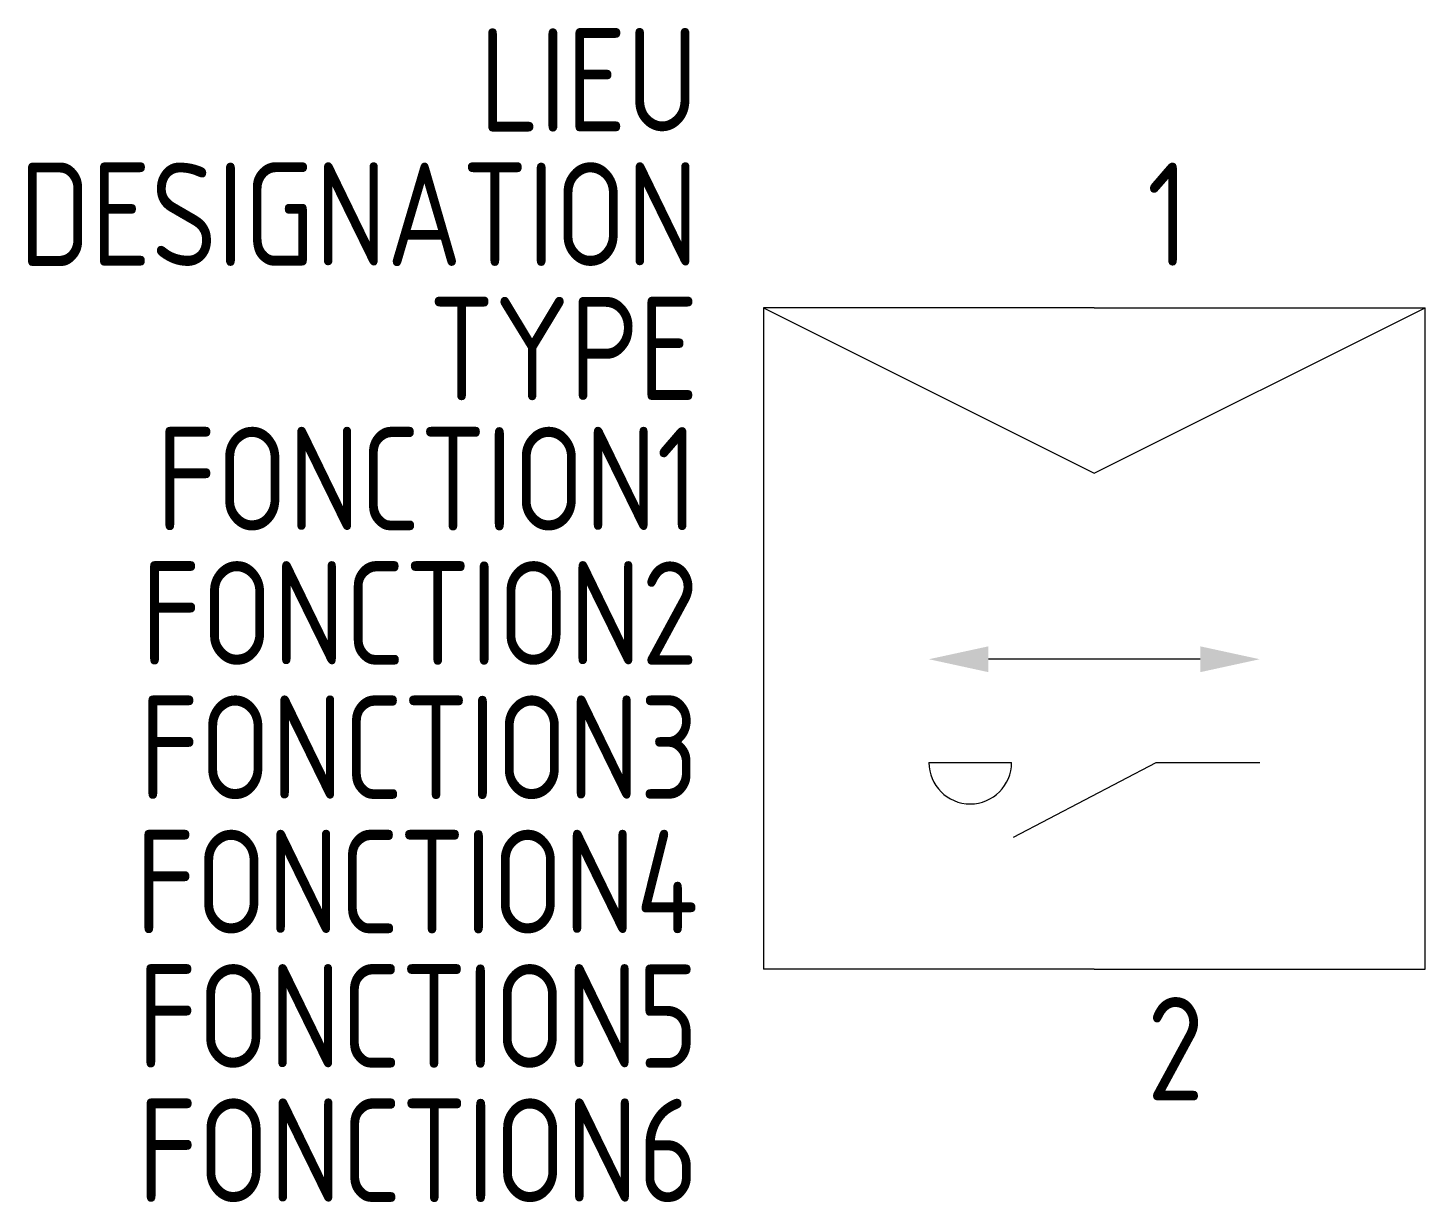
# Model space of a CAD drawing. Extents: x -1610.4 to -1576.6, y -901.2 to -872.8.
import ezdxf
from ezdxf.enums import TextEntityAlignment as Align

# ---------------------------------------------------------------- set-up
doc = ezdxf.new("R2010")
doc.units = 0
doc.header["$LTSCALE"] = 0.3
for name, color, linetype in [('SYMB_FIL', 3, 'CONTINUOUS'), ('SYMB_TXT_CONTACT', 2, 'CONTINUOUS'), ('SYMB_TXT_NOM', 3, 'CONTINUOUS')]:
    doc.layers.add(name, color=color, linetype=linetype)
doc.styles.add('NET2_5', font='isocp.shx', dxfattribs={"width": 0.9, "height": 2.5})

msp = doc.modelspace()

# ---------------------------------------------------------------- linework, layer by layer
at = {"layer": 'SYMB_FIL'}
for p, q in [((-1592.634, -879.593), (-1584.634, -883.593)), ((-1584.634, -879.593), (-1576.634, -879.593)), ((-1584.634, -883.593), (-1576.634, -879.593)), ((-1582.071, -888.093), (-1587.196, -888.093)), ((-1588.634, -890.593), (-1586.634, -890.593)), ((-1586.59, -892.401), (-1583.134, -890.593)), ((-1583.134, -890.593), (-1580.634, -890.593)), ((-1584.634, -895.593), (-1592.634, -895.593))]:
    msp.add_line(p, q, dxfattribs=at)
for points in [[(-1584.634, -879.593), (-1592.634, -879.593), (-1592.634, -895.593)], [(-1584.634, -895.593), (-1576.634, -895.593), (-1576.634, -879.593)]]:
    msp.add_lwpolyline(points, dxfattribs=at)
msp.add_arc((-1587.634, -890.593), 1, 180, 0, dxfattribs=at)
for points in [[(-1587.196, -888.406), (-1587.196, -887.781), (-1588.634, -888.093)], [(-1582.071, -888.406), (-1582.071, -887.781), (-1580.634, -888.093)]]:
    msp.add_solid(points, dxfattribs=at)

# ---------------------------------------------------------------- texts
at = {"layer": 'SYMB_TXT_CONTACT', "style": 'NET2_5', "width": 0.9, "flags": 8}
for tag, p in [('1', (-1583.359, -878.577)), ('2', (-1583.359, -898.767))]:
    msp.add_attdef(tag, p, '', height=2.5, dxfattribs=at)
at = {"layer": 'SYMB_TXT_NOM', "style": 'NET2_5', "width": 0.9, "flags": 8}
for tag, text, p in [('LIEU', '', (-1594.209, -875.327)), ('DESIGNATION', '?', (-1594.209, -878.577)), ('TYPE', '', (-1594.209, -881.827)), ('FONCTION1', '', (-1594.209, -884.977)), ('FONCTION2', '', (-1594.209, -888.227)), ('FONCTION3', '', (-1594.209, -891.477)), ('FONCTION4', '', (-1594.209, -894.727)), ('FONCTION5', '', (-1594.209, -897.977)), ('FONCTION6', '', (-1594.209, -901.227))]:
    msp.add_attdef(tag, text=text, height=2.5, dxfattribs=at).set_placement(p, align=Align.RIGHT)

doc.saveas('drawing.dxf')
